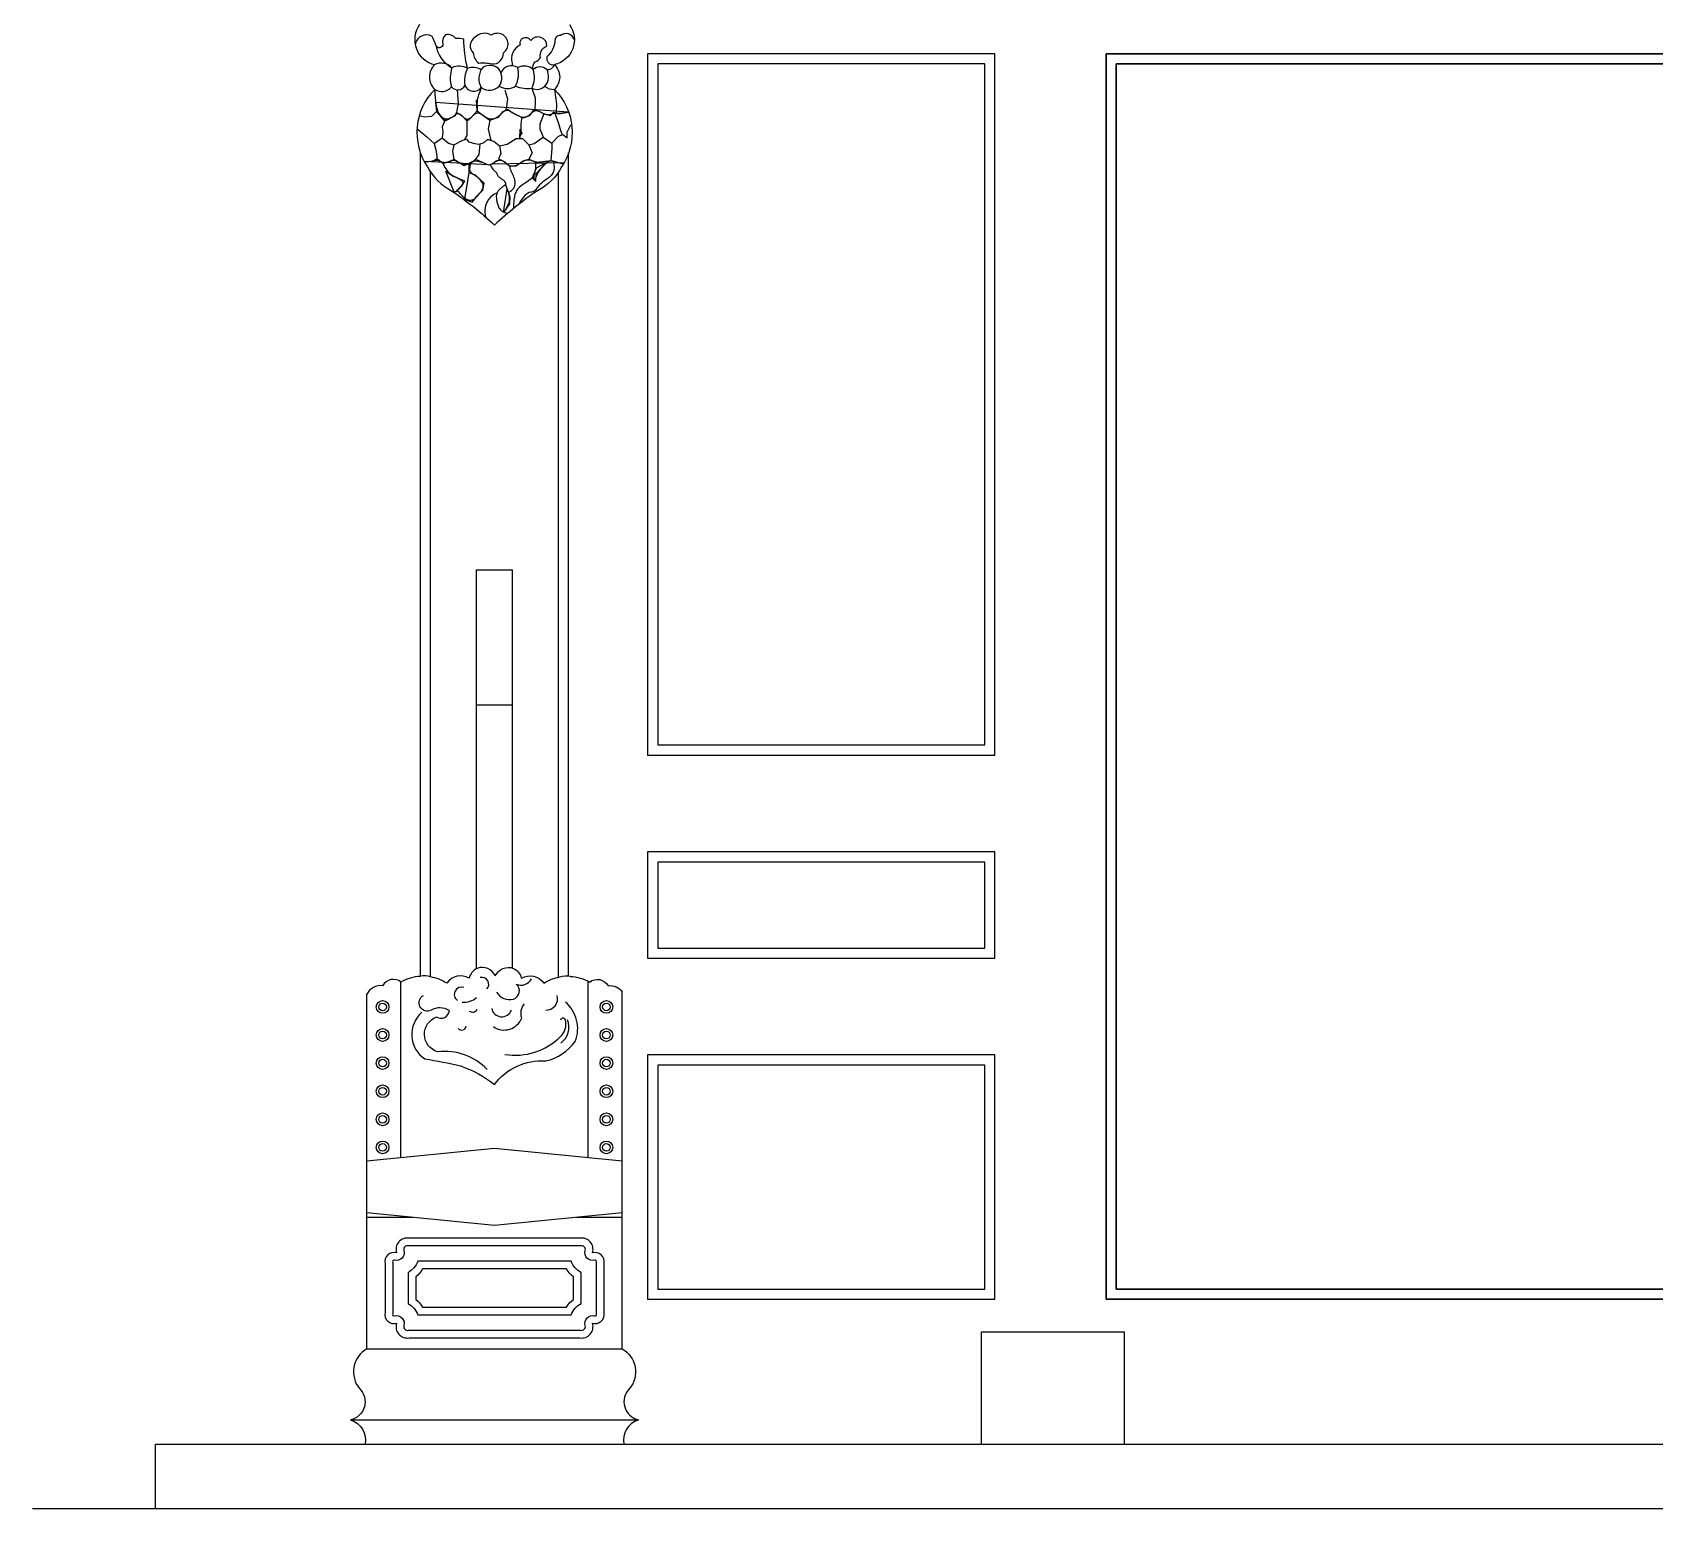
# Model space of a CAD drawing. Header units: metres. Extents: x 1709 to 7773, y 6392 to 11705.
# Drawn here: x 1709 to 4883, y 6392 to 9280 of the extents above; entities that cross this region are included whole.
import ezdxf

# ---------------------------------------------------------------- set-up
doc = ezdxf.new("R2010")
doc.units = ezdxf.units.M
for name, color, linetype in [('3', 3, 'Continuous'), ('4', 4, 'Continuous'), ('7', 7, 'Continuous')]:
    doc.layers.add(name, color=color, linetype=linetype)

msp = doc.modelspace()

# ---------------------------------------------------------------- linework, layer by layer
at = {"layer": '3'}
for p, q in [((2488.36, 7432.17), (2488.36, 9006.72)), ((2738.36, 7431.55), (2738.36, 9006.72)), ((2578.36, 7964.62), (2648.36, 7964.62)), ((2430.07, 7078.43), (2430.07, 7422.47)), ((2796.65, 7078.43), (2796.65, 7423.84)), ((2363.36, 7314.11), (2363.36, 7314.11)), ((2363.36, 6962.38), (2453.44, 6962.38)), ((2773.28, 6962.38), (2863.36, 6962.38)), ((2363.36, 6704.57), (2863.36, 6704.57)), ((2331.7, 6565.85), (2895.02, 6565.85))]:
    msp.add_line(p, q, dxfattribs=at)
for points in [[(2932.7, 7886.1), (3572.7, 7886.1), (3572.7, 9218.42), (2932.7, 9218.42)], [(5270, 6821.49), (3830, 6821.49), (3830, 9218.42), (5270, 9218.42)], [(3830, 6821.49), (5270, 6821.49), (5270, 9218.42), (3830, 9218.42)], [(2932.7, 7488.65), (3572.7, 7488.65), (3572.7, 7657), (2932.7, 7657)], [(2932.7, 6821.49), (3572.7, 6821.49), (3572.7, 7259.54), (2932.7, 7259.54)]]:
    msp.add_lwpolyline(points, close=True, dxfattribs=at)
for points in [[(2617.53, 7402.23, 0.35), (2650.32, 7388.87, 0.59), (2655.99, 7418.23, 0.41), (2685.39, 7428.4, 0.28)], [(2599.28, 7251.12, 0.23), (2502.02, 7285.82, -0.73), (2499.93, 7353.83, 0.57), (2524.94, 7366.33, 0.29), (2489.34, 7367.01, -0.98), (2474.23, 7396.17)], [(2550.23, 7383.02, 0.2), (2578.36, 7392.01, 0.2)], [(2611.12, 7334.99, 0.49), (2666.51, 7352.04, -0.25), (2672.01, 7379.81)], [(2613.36, 7221.63, -0.26), (2713.67, 7267.76, 0.18), (2771.36, 7306.18, 0.32), (2752.12, 7382.98, 0.19)], [(2471.41, 7363.16, 0.5), (2477.01, 7271.94, -0.02), (2547.18, 7258.06, -0.08), (2613.36, 7221.63)], [(2633.56, 7280.57, 0.24), (2742.52, 7315.79, 0.28), (2752.13, 7347.8, 0.78), (2742.52, 7347.8)]]:
    msp.add_lwpolyline(points, format="xyb", dxfattribs=at)
for points in [[(2863.36, 7071.63), (2613.36, 7096.23), (2363.36, 7071.63)], [(2363.36, 6971.45), (2613.36, 6946.85), (2863.36, 6971.45)]]:
    msp.add_lwpolyline(points, dxfattribs=at)
for points in [[(2827.69, 6871.72, 0.55), (2805.11, 6892.6, 0.56), (2780.2, 6921.06), (2613.36, 6921.06), (2446.53, 6921.06, 0.56), (2421.62, 6892.6, 0.55), (2399.04, 6871.72), (2399.04, 6775.4, 0.55), (2421.62, 6754.53, 0.56), (2446.53, 6726.07), (2613.36, 6726.07), (2780.2, 6726.07, 0.56), (2805.11, 6754.53, 0.55), (2827.69, 6775.4)], [(2812.69, 6873.59, 0.63), (2808.89, 6878.08, -0.59), (2790.81, 6897.13, 0.61), (2781.87, 6906.06), (2444.85, 6906.06, 0.61), (2435.91, 6897.13, -0.59), (2417.84, 6878.08, 0.63), (2414.04, 6873.59), (2414.04, 6773.53, 0.63), (2417.84, 6769.05, -0.59), (2435.91, 6750, 0.61), (2444.85, 6741.07), (2781.87, 6741.07, 0.61), (2790.81, 6750, -0.59), (2808.89, 6769.05, 0.63), (2812.69, 6773.53)], [(2782.69, 6853.58, -0.17), (2763.26, 6876.06), (2463.47, 6876.06, -0.17), (2444.04, 6853.58), (2444.04, 6793.55, -0.17), (2463.47, 6771.07), (2763.26, 6771.07, -0.17), (2782.69, 6793.55)], [(2767.69, 6845.7, -0.09), (2754.07, 6861.06), (2472.66, 6861.06, -0.09), (2459.04, 6845.7), (2459.04, 6801.43, -0.09), (2472.66, 6786.07), (2754.07, 6786.07, -0.09), (2767.69, 6801.43)]]:
    msp.add_lwpolyline(points, format="xyb", close=True, dxfattribs=at)
for centre, radius in [((2394.34, 7373.6), 12.45), ((2394.34, 7373.6), 7.45), ((2832.38, 7373.6), 12.45), ((2832.38, 7373.6), 7.45), ((2394.34, 7318.6), 12.45), ((2394.34, 7318.6), 7.45), ((2832.38, 7318.6), 12.45), ((2832.38, 7318.6), 7.45), ((2394.34, 7263.6), 12.45), ((2394.34, 7263.6), 7.45), ((2832.38, 7263.6), 12.45), ((2832.38, 7263.6), 7.45), ((2394.34, 7208.6), 12.45), ((2394.34, 7208.6), 7.45), ((2832.38, 7208.6), 12.45), ((2832.38, 7208.6), 7.45), ((2394.34, 7153.6), 12.45), ((2394.34, 7153.6), 7.45), ((2832.38, 7153.6), 12.45), ((2832.38, 7153.6), 7.45), ((2394.34, 7098.6), 12.45), ((2832.38, 7098.6), 12.45), ((2394.34, 7098.6), 7.45), ((2832.38, 7098.6), 7.45)]:
    msp.add_circle(centre, radius, dxfattribs=at)
for centre, radius, start, end in [((2588.69, 7418), 13.43, 315.73, 103.81), ((2549.15, 7397.96), 14.52, 72.82, 234.01), ((2570.37, 7374.04), 10.65, 233.19, 326.81), ((2627.62, 7374.33), 20.13, 191.8, 338.68), ((2713.74, 7390.1), 23.09, 269.84, 14.35), ((2549.12, 7336.79), 8.62, 218.88, 353.87), ((2720.14, 7334.24), 38.98, 305.81, 21.38)]:
    msp.add_arc(centre, radius, start, end, dxfattribs=at)
at = {"layer": '4'}
for p, q in [((2468.36, 7433.37), (2468.36, 9044.17)), ((2758.36, 7433.49), (2758.36, 9044.17)), ((2363.36, 6704.57), (2363.36, 7398.63)), ((2863.36, 6704.57), (2863.36, 7402.86)), ((3566.35, 6738.18), (3846.35, 6738.18)), ((3566.35, 6517.95), (3566.35, 6738.18)), ((3846.35, 6517.95), (3846.35, 6738.18)), ((2360.48, 6517.95), (6739.52, 6517.95))]:
    msp.add_line(p, q, dxfattribs=at)
for points in [[(2466.66, 9295.21, 0.54), (2496.29, 9217.02, 0.43), (2496.29, 9168.62, 0.36), (2482.23, 9017.18, 0.16), (2529.11, 8970.34, -0.04), (2613.36, 8903.26, -0.04)], [(2760.06, 9295.21, -0.54), (2730.43, 9217.02, -0.43), (2730.43, 9168.62, -0.36), (2744.5, 9017.18, -0.16), (2697.61, 8970.34, 0.04), (2613.36, 8903.26, 0.04)], [(2468.36, 7433.37, 0.12), (2430.24, 7422.24, 0.46), (2394.3, 7414.95, 0.31), (2363.36, 7398.63)], [(2761.5, 7433.37, -0.12), (2799.62, 7422.24, -0.46), (2835.56, 7414.95, -0.28), (2863.36, 7402.86)], [(2363.36, 6704.57, 0.46), (2348.97, 6626.94, -0.6), (2331.7, 6565.85, -0.37), (2360.48, 6517.95)], [(2863.36, 6704.57, -0.46), (2877.75, 6626.94, 0.6), (2895.02, 6565.85, 0.37), (2866.24, 6517.95)]]:
    msp.add_lwpolyline(points, format="xyb", dxfattribs=at)
msp.add_lwpolyline([(3810, 6801.49), (5290, 6801.49), (5290, 9238.42), (3810, 9238.42)], close=True, dxfattribs=at)
for points in [[(1950, 6392.16), (1950, 6517.95), (2360.48, 6517.95)], [(1709.1, 6392.16), (7390.82, 6392.16)]]:
    msp.add_lwpolyline(points, dxfattribs=at)
at = {"layer": '7'}
for p, q in [((2578.36, 7448.5), (2578.36, 8228.43)), ((2578.36, 8228.43), (2648.36, 8228.43)), ((2648.36, 7449.66), (2648.36, 8228.43))]:
    msp.add_line(p, q, dxfattribs=at)
for points in [[(2560.56, 9209.23, -0.06), (2553.35, 9266.86, 0.05), (2537.72, 9268.06, 0.3), (2517.29, 9275.26, 0.28), (2512.49, 9257.25, -0.87), (2498.67, 9254.85, 0.02), (2491.46, 9272.26, 0.53), (2458.05, 9255.72, 0.53)], [(2689.27, 9207.39, -0.29), (2692.94, 9222.56, 0.2), (2703.41, 9230.92, -0.39), (2715.97, 9253.41, 0.72), (2684.56, 9264.4, 0.46), (2665.19, 9265.97, 0.24), (2663.62, 9255.51, 0.38), (2647.91, 9219.94, 0.17), (2648.25, 9214.78)], [(2769.69, 9265.09, 0.55), (2742.15, 9273.81, 0.49), (2731.68, 9264.4, -0.2), (2715.97, 9232.49)], [(2587.23, 9206.72, 0.27), (2560.56, 9209.23, 0.25), (2529.91, 9211.03, 0.32), (2496.29, 9217.02)], [(2496.29, 9168.62, 0.39), (2529.15, 9173.47, 0.55), (2555.39, 9176.38, 0.58), (2587.47, 9172.01, 0.36), (2622.46, 9174.93)], [(2614.93, 7434.39, 0.39), (2579.33, 7448.96, 0.24), (2563.87, 7429.53, 0.41), (2520.1, 7419.81, 0.1), (2488.36, 7432.17, 0.15), (2468.36, 7433.95)], [(2614.93, 7434.39, -0.39), (2650.53, 7448.96, -0.24), (2665.99, 7429.53, -0.41), (2709.76, 7419.81, -0.1), (2741.5, 7432.17, -0.15), (2761.5, 7433.95)]]:
    msp.add_lwpolyline(points, format="xyb", dxfattribs=at)
msp.add_lwpolyline([(2575.14, 9270.15, 0.49), (2571.47, 9239.82, 0.2), (2582.47, 9219.94, -0.1), (2608.12, 9218.37, 0.46), (2630.63, 9240.34, 1.02), (2607.07, 9274.34, 0.37)], format="xyb", close=True, dxfattribs=at)
for points in [[(2912.7, 7866.1), (3592.7, 7866.1), (3592.7, 9238.42), (2912.7, 9238.42)], [(5290, 6801.49), (3810, 6801.49), (3810, 9238.42), (5290, 9238.42)], [(2912.7, 7468.65), (3592.7, 7468.65), (3592.7, 7677), (2912.7, 7677)], [(2912.7, 6801.49), (3592.7, 6801.49), (3592.7, 7279.54), (2912.7, 7279.54)]]:
    msp.add_lwpolyline(points, close=True, dxfattribs=at)
for points in [[(2496.29, 9168.62), (2496.29, 9168.62), (2496.78, 9159.84), (2497.28, 9152.43), (2497.81, 9146.2), (2498.41, 9140.97), (2499.09, 9136.58), (2499.88, 9132.84), (2500.82, 9129.58), (2501.92, 9126.61), (2503.2, 9123.81), (2504.67, 9121.17), (2506.3, 9118.74), (2508.09, 9116.57), (2510.01, 9114.7), (2512.07, 9113.16), (2514.24, 9112.01), (2516.5, 9111.29), (2518.85, 9111.03), (2521.24, 9111.16), (2523.62, 9111.63), (2525.95, 9112.37), (2528.17, 9113.29), (2530.23, 9114.34), (2532.1, 9115.44), (2533.71, 9116.52), (2535.04, 9117.53), (2536.13, 9118.44), (2537.01, 9119.24), (2537.75, 9119.93), (2538.4, 9120.5), (2539, 9120.94), (2539.6, 9121.23), (2540.26, 9121.38), (2541.01, 9121.37), (2541.86, 9121.22), (2542.79, 9120.91), (2543.81, 9120.47), (2544.89, 9119.9), (2546.04, 9119.2), (2547.24, 9118.39), (2548.48, 9117.46), (2549.76, 9116.43), (2551.07, 9115.35), (2552.39, 9114.26), (2553.72, 9113.21), (2555.05, 9112.24), (2556.37, 9111.42), (2557.68, 9110.77), (2558.96, 9110.36), (2560.2, 9110.21), (2561.42, 9110.33), (2562.63, 9110.67), (2563.82, 9111.22), (2565.01, 9111.96), (2566.22, 9112.85), (2567.44, 9113.89), (2568.68, 9115.03), (2569.96, 9116.26), (2571.28, 9117.51), (2572.63, 9118.75), (2574.01, 9119.91), (2575.43, 9120.94), (2576.89, 9121.78), (2578.38, 9122.38), (2579.9, 9122.69), (2581.46, 9122.66), (2583.05, 9122.33), (2584.65, 9121.75), (2586.26, 9120.96), (2587.87, 9120.01), (2589.48, 9118.96), (2591.06, 9117.84), (2592.62, 9116.71), (2594.15, 9115.61), (2595.66, 9114.57), (2597.16, 9113.6), (2598.68, 9112.74), (2600.22, 9112), (2601.8, 9111.4), (2603.44, 9110.97), (2605.15, 9110.73), (2606.94, 9110.69), (2608.8, 9110.85), (2610.69, 9111.19), (2612.59, 9111.69), (2614.47, 9112.34), (2616.3, 9113.12), (2618.07, 9114.02), (2619.74, 9115.03), (2621.29, 9116.12), (2622.74, 9117.27), (2624.09, 9118.47), (2625.37, 9119.68), (2626.59, 9120.88), (2627.76, 9122.04), (2628.9, 9123.15), (2630.02, 9124.18), (2631.15, 9125.11), (2632.27, 9125.92), (2633.39, 9126.61), (2634.51, 9127.17), (2635.64, 9127.59), (2636.76, 9127.86), (2637.88, 9127.97), (2639, 9127.92), (2640.13, 9127.7), (2641.26, 9127.32), (2642.43, 9126.8), (2643.63, 9126.17), (2644.89, 9125.44), (2646.21, 9124.64), (2647.61, 9123.78), (2649.1, 9122.88), (2650.69, 9121.96), (2652.35, 9121.04), (2654.06, 9120.12), (2655.76, 9119.23), (2657.45, 9118.38), (2659.07, 9117.57), (2660.6, 9116.82), (2662.01, 9116.15), (2663.26, 9115.56), (2664.4, 9115.07), (2665.45, 9114.66), (2666.45, 9114.35), (2667.43, 9114.14), (2668.42, 9114.02), (2669.47, 9114.01), (2670.61, 9114.1), (2671.86, 9114.29), (2673.21, 9114.59), (2674.63, 9115), (2676.1, 9115.52), (2677.6, 9116.16), (2679.1, 9116.91), (2680.58, 9117.78), (2682.02, 9118.77), (2683.39, 9119.87), (2684.7, 9121.05), (2685.98, 9122.24), (2687.23, 9123.41), (2688.47, 9124.5), (2689.72, 9125.47), (2690.99, 9126.25), (2692.3, 9126.8), (2693.66, 9127.09), (2695.05, 9127.13), (2696.45, 9126.98), (2697.84, 9126.66), (2699.21, 9126.22), (2700.53, 9125.7), (2701.79, 9125.13), (2702.96, 9124.56), (2704.04, 9124.01), (2705.03, 9123.5), (2705.98, 9123.01), (2706.91, 9122.55), (2707.85, 9122.1), (2708.83, 9121.67), (2709.87, 9121.24), (2711, 9120.82), (2712.25, 9120.4), (2713.59, 9120.01), (2715, 9119.65), (2716.43, 9119.35), (2717.86, 9119.13), (2719.26, 9119.01), (2720.6, 9119.01), (2721.85, 9119.14), (2722.99, 9119.42), (2724.04, 9119.82), (2725.03, 9120.29), (2726, 9120.79), (2726.99, 9121.27), (2728.02, 9121.7), (2729.13, 9122.03), (2730.36, 9122.22), (2731.76, 9122.25), (2733.45, 9122.17), (2735.58, 9122.08), (2738.3, 9122.05), (2741.75, 9122.16), (2746.08, 9122.5), (2751.43, 9123.15), (2757.95, 9124.18), (2497.61, 9143.24), (2499.86, 9125.31), (2515.57, 9106.25), (2536.89, 9117.46), (2539.13, 9123.06), (2548.11, 9118.58), (2559.33, 9107.37), (2568.31, 9114.1), (2579.53, 9126.43), (2592.99, 9116.34), (2604.22, 9108.49), (2621.05, 9114.1), (2630.02, 9125.31), (2639, 9129.79), (2647.98, 9123.06), (2663.69, 9115.22), (2669.3, 9112.97), (2682.76, 9117.46), (2691.74, 9129.79), (2704.09, 9124.18), (2709.7, 9120.82), (2723.16, 9117.46), (2728.77, 9124.18), (2738.87, 9120.82), (2757.95, 9124.18)], [(2540.26, 9167.9), (2542.5, 9141), (2538.01, 9120.26)], [(2587.47, 9172.01), (2587.47, 9172.01), (2584.48, 9163.95), (2582.25, 9157.64), (2580.68, 9152.53), (2579.68, 9148.1), (2579.16, 9143.81), (2579.02, 9139.12), (2579.18, 9133.5), (2579.53, 9126.43), (2578.41, 9147.72), (2578.41, 9147.72), (2579.53, 9126.43)], [(2633.39, 9166.78), (2639, 9149.97), (2636.76, 9135.39), (2634.51, 9127.55)], [(2686.65, 9170.78), (2692.86, 9152.21), (2692.86, 9141), (2691.4, 9126.42)], [(2730.43, 9168.62), (2734.38, 9139.88), (2733.82, 9122.5)], [(2501.71, 9127.16), (2489.76, 9115.22), (2476.29, 9114.1), (2465.88, 9117.07)], [(2517.54, 9111.18), (2511.08, 9095.04), (2512.2, 9084.95), (2511.08, 9073.74)], [(2666.49, 9114.1), (2666.49, 9114.1), (2665.64, 9106.15), (2665.13, 9099.82), (2664.89, 9094.9), (2664.85, 9091.15), (2664.92, 9088.36), (2665.03, 9086.31), (2665.12, 9084.78), (2665.09, 9083.55), (2664.9, 9082.42), (2664.58, 9081.33), (2664.17, 9080.21), (2663.73, 9079.03), (2663.3, 9077.72), (2662.93, 9076.26), (2662.67, 9074.57), (2662.57, 9072.62), (2663.69, 9090.55), (2667.06, 9082.71), (2662.57, 9078.22), (2662.57, 9072.62)], [(2709.7, 9120.82), (2701.84, 9100.64), (2701.84, 9090.55), (2705.21, 9083.83), (2708.57, 9074.86)], [(2731.68, 9122.25), (2738.87, 9101.76), (2742.24, 9088.31), (2745.77, 9080.06)], [(2461.56, 9092.15), (2480.78, 9075.98), (2495.37, 9062.53), (2511.08, 9073.74), (2523.42, 9063.65), (2533.52, 9060.29), (2551.48, 9069.26), (2558.21, 9071.5), (2562.7, 9065.89), (2575.04, 9062.53), (2581.77, 9061.41), (2587.38, 9062.53), (2592.99, 9064.77), (2599.73, 9070.38), (2612.07, 9067.01), (2623.29, 9058.05), (2637.88, 9061.41), (2655.83, 9072.62), (2668.18, 9072.62), (2680.52, 9060.29), (2690.62, 9062.53), (2708.57, 9074.86), (2718.67, 9068.13), (2725.41, 9063.65), (2738.87, 9077.1), (2746.73, 9080.47), (2755.7, 9073.74), (2755.7, 9084.95), (2762.44, 9099.52), (2764.5, 9099.18)], [(2559.33, 9107.37), (2559.33, 9086.07), (2559.33, 9078.22), (2554.84, 9070.38)], [(2604.22, 9108.49), (2600.85, 9090.55), (2605.9, 9068.7), (2599.73, 9070.38)], [(2495.37, 9062.53), (2498.74, 9050.2), (2499.86, 9042.35), (2501.42, 9029.9)], [(2533.52, 9060.29), (2531.28, 9046.84), (2533.52, 9032.26), (2533.52, 9032.26)], [(2584.58, 9061.97), (2582.9, 9041.23), (2573.93, 9029.29)], [(2623.29, 9058.05), (2625.54, 9043.47), (2620.9, 9032.65), (2624.41, 9031.14)], [(2680.52, 9060.29), (2687.25, 9044.59), (2680.52, 9032.26), (2680.52, 9032.26)], [(2725.41, 9063.65), (2725.41, 9053.56), (2723.72, 9028.9), (2727.65, 9028.9)], [(2476.29, 9027.78), (2476.29, 9027.78), (2480.99, 9027.55), (2485.03, 9027.66), (2488.49, 9028), (2491.47, 9028.48), (2494.03, 9029.02), (2496.26, 9029.51), (2498.23, 9029.88), (2500.05, 9030.02), (2501.76, 9029.88), (2503.41, 9029.48), (2505.01, 9028.92), (2506.59, 9028.25), (2508.17, 9027.54), (2509.78, 9026.87), (2511.42, 9026.3), (2513.14, 9025.91), (2514.93, 9025.75), (2516.77, 9025.79), (2518.63, 9026.02), (2520.48, 9026.38), (2522.27, 9026.84), (2523.97, 9027.38), (2525.55, 9027.95), (2526.98, 9028.53), (2528.22, 9029.07), (2529.33, 9029.54), (2530.35, 9029.93), (2531.35, 9030.21), (2532.37, 9030.34), (2533.47, 9030.31), (2534.71, 9030.09), (2536.14, 9029.65), (2537.8, 9028.98), (2539.66, 9028.12), (2541.69, 9027.16), (2543.83, 9026.14), (2546.06, 9025.15), (2548.32, 9024.24), (2550.57, 9023.47), (2552.79, 9022.92), (2554.92, 9022.64), (2556.97, 9022.61), (2558.94, 9022.8), (2560.84, 9023.2), (2562.67, 9023.78), (2564.45, 9024.5), (2566.17, 9025.34), (2567.84, 9026.28), (2569.51, 9027.27), (2571.38, 9028.15), (2573.71, 9028.73), (2576.74, 9028.85), (2580.72, 9028.32), (2585.9, 9026.97), (2592.52, 9024.6), (2600.85, 9021.05), (2489.76, 9026.66), (2500.98, 9033.38), (2512.2, 9023.3), (2529.03, 9028.9), (2533.52, 9032.26), (2553.72, 9019.93), (2568.31, 9025.54), (2576.16, 9032.26), (2600.85, 9021.05)], [(2512.2, 9025.54), (2512.2, 9025.54), (2514.38, 9019.76), (2516.7, 9014.97), (2519.14, 9011.02), (2521.68, 9007.8), (2524.31, 9005.18), (2527, 9003.03), (2529.73, 9001.24), (2532.49, 8999.66), (2535.26, 8998.2), (2537.97, 8996.82), (2540.58, 8995.5), (2543.03, 8994.23), (2545.24, 8992.99), (2547.18, 8991.77), (2548.78, 8990.54), (2549.98, 8989.29), (2550.74, 8988.01), (2551.09, 8986.7), (2551.06, 8985.34), (2550.69, 8983.93), (2550.04, 8982.48), (2549.13, 8980.98), (2548, 8979.42), (2546.71, 8977.8), (2545.28, 8976.13), (2543.76, 8974.46), (2542.18, 8972.83), (2540.57, 8971.3), (2538.98, 8969.92), (2537.44, 8968.75), (2535.98, 8967.84), (2534.64, 8967.25), (2517.81, 9008.72), (2532.4, 8998.63), (2554.84, 8989.67), (2548.11, 8978.46), (2538.01, 8968.37), (2534.64, 8967.25)], [(2541.38, 8969.49), (2541.38, 8969.49), (2546.15, 8964.19), (2550.39, 8959.99), (2554.15, 8956.78), (2557.5, 8954.46), (2560.47, 8952.91), (2563.11, 8952.03), (2565.49, 8951.71), (2567.65, 8951.83), (2569.64, 8952.31), (2571.48, 8953.08), (2573.19, 8954.09), (2574.8, 8955.3), (2576.3, 8956.65), (2577.74, 8958.1), (2579.12, 8959.59), (2580.46, 8961.08), (2581.79, 8962.53), (2583.08, 8963.94), (2584.32, 8965.32), (2585.51, 8966.69), (2586.63, 8968.05), (2587.67, 8969.44), (2588.61, 8970.84), (2589.44, 8972.29), (2590.15, 8973.79), (2590.71, 8975.33), (2591.1, 8976.93), (2591.31, 8978.57), (2591.31, 8980.26), (2591.07, 8981.98), (2590.58, 8983.75), (2589.82, 8985.56), (2588.76, 8987.39), (2587.46, 8989.23), (2585.95, 8991.06), (2584.28, 8992.84), (2582.49, 8994.55), (2580.64, 8996.17), (2578.76, 8997.66), (2576.91, 8999.01), (2575.13, 9000.19), (2573.42, 9001.26), (2571.83, 9002.28), (2570.34, 9003.32), (2568.99, 9004.42), (2567.79, 9005.67), (2566.74, 9007.11), (2565.88, 9008.82), (2565.2, 9010.82), (2564.72, 9013.04), (2564.44, 9015.4), (2564.36, 9017.77), (2564.48, 9020.07), (2564.8, 9022.2), (2565.33, 9024.06), (2566.06, 9025.54), (2554.84, 8953.79), (2569.43, 8948.19), (2580.65, 8961.64), (2590.75, 8971.73), (2592.99, 8985.18), (2576.16, 9000.88), (2563.82, 9005.36), (2563.82, 9022.17), (2566.06, 9025.54)], [(2600.85, 9021.05), (2600.85, 9021.05), (2603.62, 9021.57), (2606.06, 9022.26), (2608.2, 9023.07), (2610.1, 9023.97), (2611.77, 9024.92), (2613.28, 9025.86), (2614.64, 9026.77), (2615.9, 9027.59), (2617.1, 9028.3), (2618.25, 9028.89), (2619.35, 9029.37), (2620.41, 9029.74), (2621.43, 9030), (2622.44, 9030.17), (2623.43, 9030.23), (2624.41, 9030.21), (2625.4, 9030.09), (2626.38, 9029.9), (2627.36, 9029.62), (2628.34, 9029.27), (2629.32, 9028.85), (2630.31, 9028.37), (2631.29, 9027.82), (2632.27, 9027.22), (2633.25, 9026.56), (2634.22, 9025.87), (2635.17, 9025.16), (2636.08, 9024.44), (2636.95, 9023.73), (2637.77, 9023.04), (2638.52, 9022.39), (2639.19, 9021.8), (2639.78, 9021.27), (2640.29, 9020.81), (2640.75, 9020.41), (2641.15, 9020.07), (2641.52, 9019.78), (2641.87, 9019.54), (2642.21, 9019.34), (2642.56, 9019.18), (2642.92, 9019.06), (2643.31, 9018.97), (2643.74, 9018.9), (2644.22, 9018.86), (2644.76, 9018.83), (2645.37, 9018.82), (2646.07, 9018.81), (2646.86, 9018.81), (2647.75, 9018.81), (2648.74, 9018.84), (2649.83, 9018.9), (2650.99, 9019.02), (2652.24, 9019.22), (2653.56, 9019.52), (2654.95, 9019.94), (2656.39, 9020.49), (2657.89, 9021.2), (2659.43, 9022.03), (2661, 9022.95), (2662.59, 9023.93), (2664.19, 9024.93), (2665.78, 9025.93), (2667.37, 9026.89), (2668.93, 9027.78), (2670.45, 9028.57), (2671.94, 9029.25), (2673.41, 9029.82), (2674.84, 9030.28), (2676.25, 9030.62), (2677.63, 9030.85), (2678.99, 9030.96), (2680.33, 9030.96), (2681.66, 9030.83), (2682.96, 9030.6), (2684.23, 9030.28), (2685.48, 9029.9), (2686.69, 9029.48), (2687.86, 9029.04), (2688.98, 9028.59), (2690.06, 9028.15), (2691.09, 9027.75), (2692.11, 9027.39), (2693.15, 9027.08), (2694.24, 9026.82), (2695.44, 9026.63), (2696.77, 9026.5), (2698.26, 9026.44), (2699.97, 9026.47), (2701.91, 9026.58), (2704.03, 9026.76), (2706.28, 9027), (2708.6, 9027.27), (2710.92, 9027.55), (2713.2, 9027.84), (2715.37, 9028.11), (2717.36, 9028.34), (2719.15, 9028.52), (2720.78, 9028.64), (2722.3, 9028.69), (2723.78, 9028.65), (2725.28, 9028.53), (2726.87, 9028.3), (2728.61, 9027.96), (2730.55, 9027.5), (2732.74, 9026.92), (2735.13, 9026.27), (2737.64, 9025.63), (2740.19, 9025.06), (2742.71, 9024.62), (2745.12, 9024.38), (2747.35, 9024.41), (2749.31, 9024.78), (2608.7, 9022.17), (2616.56, 9028.9), (2624.41, 9031.14), (2632.27, 9027.78), (2640.12, 9021.05), (2642.37, 9018.81), (2645.73, 9018.81), (2655.83, 9018.81), (2669.3, 9028.9), (2680.52, 9032.26), (2690.62, 9027.78), (2697.35, 9025.54), (2719.79, 9028.9), (2727.65, 9028.9), (2744.48, 9023.3), (2749.31, 9024.78)], [(2604.76, 9021.89), (2605.55, 9019.84), (2606.99, 9016.98), (2608.5, 9014.63), (2610.03, 9012.7), (2611.52, 9011.12), (2612.93, 9009.78), (2614.23, 9008.6), (2615.34, 9007.51), (2616.26, 9006.42), (2617, 9005.33), (2617.62, 9004.24), (2618.16, 9003.15), (2618.67, 9002.08), (2619.2, 9001.03), (2619.79, 9000), (2620.49, 8999.01), (2621.33, 8998.04), (2622.3, 8997.12), (2623.36, 8996.22), (2624.48, 8995.36), (2625.63, 8994.54), (2626.77, 8993.75), (2627.87, 8993), (2628.9, 8992.28), (2629.83, 8991.6), (2630.66, 8990.94), (2631.4, 8990.31), (2632.06, 8989.69), (2632.63, 8989.08), (2633.14, 8988.47), (2633.57, 8987.86), (2633.95, 8987.24), (2634.27, 8986.6), (2634.53, 8985.94), (2634.71, 8985.28), (2634.79, 8984.6), (2634.77, 8983.91), (2634.64, 8983.22), (2634.37, 8982.52), (2633.95, 8981.82), (2633.39, 8981.12), (2632.68, 8980.41), (2631.85, 8979.69), (2630.91, 8978.95), (2629.89, 8978.18), (2628.8, 8977.38), (2627.65, 8976.54), (2626.47, 8975.65), (2625.27, 8974.72), (2624.08, 8973.72), (2622.91, 8972.66), (2621.8, 8971.54), (2620.75, 8970.35), (2619.79, 8969.08), (2618.95, 8967.74), (2618.24, 8966.31), (2617.69, 8964.8), (2617.28, 8963.2), (2617.01, 8961.53), (2616.86, 8959.8), (2616.83, 8958), (2616.9, 8956.14), (2617.06, 8954.24), (2617.31, 8952.3), (2617.62, 8950.32), (2618.01, 8948.33), (2618.47, 8946.34), (2619.01, 8944.36), (2619.63, 8942.42), (2620.33, 8940.53), (2621.11, 8938.71), (2621.98, 8936.98), (2622.95, 8935.35), (2624.09, 8933.81), (2625.48, 8932.35), (2627.2, 8930.95), (2629.33, 8929.61), (2631.95, 8928.31), (2635.15, 8927.03), (2639, 8925.77)], [(2640.14, 8966.41), (2641.54, 8967.24), (2643.17, 8968.25), (2644.93, 8969.45), (2646.74, 8970.84), (2648.51, 8972.43), (2650.14, 8974.21), (2651.56, 8976.19), (2652.65, 8978.36), (2653.37, 8980.73), (2653.72, 8983.27), (2653.75, 8985.92), (2653.48, 8988.65), (2652.97, 8991.42), (2652.25, 8994.19), (2651.35, 8996.92), (2650.32, 8999.57), (2649.19, 9002.11), (2648.03, 9004.56), (2646.88, 9006.98), (2645.82, 9009.4), (2644.89, 9011.86), (2644.15, 9014.41), (2643.66, 9017.09), (2643.55, 9018.93)], [(2728.77, 9024.42), (2729.91, 9016.39), (2729.32, 9009.81), (2727.34, 9004.45), (2724.3, 9000.06), (2720.52, 8996.42), (2716.35, 8993.28), (2712.1, 8990.43), (2708.11, 8987.61), (2704.63, 8984.66), (2701.65, 8981.63), (2699.07, 8978.64), (2696.79, 8975.79), (2694.72, 8973.21), (2692.77, 8971.01), (2690.84, 8969.29), (2688.84, 8968.18), (2686.67, 8967.68), (2684.23, 8967.36), (2681.42, 8966.69), (2678.12, 8965.12), (2674.25, 8962.13), (2669.68, 8957.17), (2664.33, 8949.71), (2660.87, 8943.91)], [(2693.31, 9026.88), (2693.31, 9026.88), (2693.73, 9022.32), (2693.72, 9018.04), (2693.38, 9014.07), (2692.81, 9010.4), (2692.12, 9007.04), (2691.41, 9004), (2690.78, 9001.29), (2690.34, 8998.91), (2690.16, 8996.88), (2690.22, 8995.18), (2690.48, 8993.83), (2690.89, 8992.83), (2691.4, 8992.17), (2691.96, 8991.86), (2692.52, 8991.9), (2693.05, 8992.28), (2693.51, 8993.01), (2693.94, 8994.08), (2694.41, 8995.46), (2694.97, 8997.13), (2695.69, 8999.07), (2696.63, 9001.28), (2697.85, 9003.72), (2699.41, 9006.39), (2701.35, 9009.24), (2703.6, 9012.21), (2706.08, 9015.22), (2708.69, 9018.17), (2711.34, 9020.99), (2713.95, 9023.58), (2716.43, 9025.88), (2718.67, 9027.78), (2695.11, 9014.33), (2687.25, 8995.27), (2693.99, 8988.54), (2695.11, 9004.24), (2713.06, 9023.3), (2718.67, 9027.78)], [(2690.16, 8996.83), (2682.98, 8992.04), (2676.98, 8988.02), (2672.05, 8984.64), (2668.03, 8981.78), (2664.79, 8979.33), (2662.21, 8977.17), (2660.14, 8975.17), (2658.45, 8973.22), (2657.03, 8971.23), (2655.82, 8969.17), (2654.81, 8967.04), (2653.98, 8964.86), (2653.28, 8962.63), (2652.71, 8960.35), (2652.22, 8958.03), (2651.81, 8955.66), (2651.45, 8953.26), (2651.13, 8950.78), (2650.86, 8948.2), (2650.63, 8945.48), (2650.45, 8942.58), (2650.33, 8939.48), (2650.25, 8936.13), (2650.24, 8935.5)], [(2634.6, 8983.13), (2634.6, 8983.13), (2635.81, 8979.76), (2636.95, 8976.5), (2638.03, 8973.34), (2639.01, 8970.28), (2639.9, 8967.31), (2640.67, 8964.42), (2641.31, 8961.6), (2641.81, 8958.84), (2642.13, 8956.11), (2642.19, 8953.31), (2641.89, 8950.32), (2641.11, 8947), (2639.75, 8943.23), (2637.7, 8938.9), (2634.87, 8933.86), (2631.15, 8928.01), (2637.88, 8973.97), (2643.49, 8958.28), (2642.37, 8944.83), (2631.15, 8928.01)]]:
    msp.add_lwpolyline(points, dxfattribs=at)
for centre, radius, start, end in [((2559.55, 9265.21), 61.76, 189.66, 241.32), ((2589.28, 9191.04), 62.64, 161.39, 196.29), ((2604.89, 9185.43), 50.32, 151.77, 190.36), ((2616.81, 9189.57), 34.19, 138.49, 210.9), ((2603.88, 9187.2), 28.05, 51.74, 116.85), ((2598.84, 9191.27), 28.72, 325.33, 38.71), ((2646.96, 9191.19), 23.62, 59.64, 154.23), ((2605.37, 9199.15), 54.96, 333.89, 13.06), ((2670.83, 9185.85), 28.35, 49.43, 114.87), ((2639.75, 9192.53), 51.7, 335.12, 16.7), ((2702.36, 9193.63), 18.99, 46.44, 133.56), ((2691.94, 9193.62), 27.24, 316.75, 30.35), ((2727.94, 9229.3), 12.53, 162.76, 281.45), ((2716.75, 9221.84), 14.51, 264.86, 340.61), ((2638.56, 9199.56), 29.43, 236.83, 303.3), ((2678.28, 9230.82), 60.63, 247.13, 277.94), ((2696.22, 9190.88), 22.27, 244.56, 314.35), ((2728.58, 9193.78), 25.22, 228.24, 274.2), ((2633.25, 8930.46), 38.98, 112.52, 196.97)]:
    msp.add_arc(centre, radius, start, end, dxfattribs=at)

doc.saveas('drawing.dxf')
